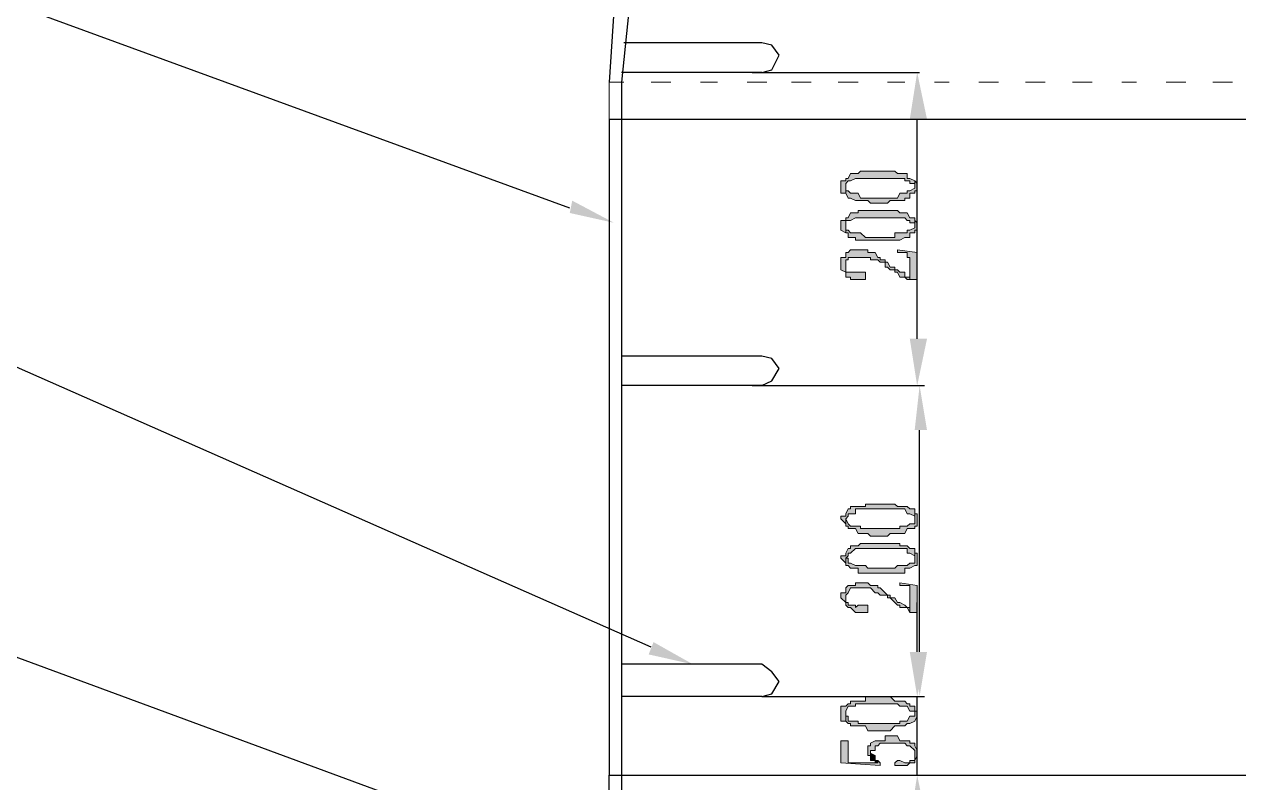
# Model space of a CAD drawing. Header units: millimetres. Extents: x 20 to 821, y 1 to 1134.
# Drawn here: x 112.1 to 200.8, y 822 to 877.4 of the extents above; entities that cross this region are included whole.
import ezdxf

# ---------------------------------------------------------------- set-up
doc = ezdxf.new("R2010")
doc.units = ezdxf.units.MM
doc.layers.add('1', color=7, linetype='Continuous')

msp = doc.modelspace()

# ---------------------------------------------------------------- hatches: boundary and pattern name
h = msp.add_hatch(color=1)
h.dxf.hatch_style = 2
h.paths.add_polyline_path([(176.76, 870.441732), (178.02, 870.441732), (177.3, 873.861732)])
h = msp.add_hatch(color=0)
h.dxf.hatch_style = 2
h.paths.add_polyline_path([(171.72, 865.401732), (171.72, 865.041732), (172.08, 865.041732), (172.08, 865.761732), (172.26, 865.941732), (172.44, 865.941732), (172.8, 866.121732), (174.42, 866.121732), (174.6, 866.121732), (176.4, 866.121732), (176.4, 865.941732), (176.76, 865.941732), (176.76, 865.761732), (177.12, 865.761732), (177.12, 865.401732), (177.12, 865.941732), (176.76, 866.121732), (176.58, 866.121732), (176.58, 866.481732), (175.86, 866.481732), (175.68, 866.661732), (173.16, 866.661732), (172.98, 866.481732), (172.44, 866.481732), (172.26, 866.121732), (172.08, 866.121732), (172.08, 865.941732), (171.72, 865.941732), (171.72, 865.761732)])
h = msp.add_hatch(color=0)
h.dxf.hatch_style = 2
h.paths.add_polyline_path([(172.08, 865.041732), (172.26, 864.681732), (172.44, 864.681732), (172.8, 864.501732), (173.7, 864.501732), (173.88, 864.321732), (175.14, 864.321732), (175.32, 864.501732), (176.04, 864.501732), (176.4, 864.501732), (176.4, 864.681732), (176.76, 864.681732), (176.76, 865.041732), (177.12, 865.041732), (177.12, 865.221732), (177.3, 865.221732), (177.3, 865.401732), (177.3, 865.761732), (177.12, 865.941732), (177.12, 865.401732), (176.76, 865.221732), (176.58, 865.221732), (176.58, 865.041732), (176.04, 865.041732), (175.86, 864.681732), (173.16, 864.681732), (172.98, 865.041732), (172.44, 865.041732), (172.26, 865.221732), (172.08, 865.221732), (172.08, 865.401732)])
h = msp.add_hatch(color=1)
h.dxf.hatch_style = 2
h.paths.add_polyline_path([(152.1, 864.501732), (155.16, 862.881732), (151.92, 863.601732)])
h = msp.add_hatch(color=0)
h.dxf.hatch_style = 2
h.paths.add_polyline_path([(171.72, 862.521732), (171.72, 862.341732), (172.08, 862.161732), (172.08, 863.061732), (172.26, 863.061732), (172.44, 863.061732), (172.8, 863.241732), (174.42, 863.241732), (174.6, 863.241732), (176.4, 863.241732), (176.58, 863.061732), (176.76, 863.061732), (176.76, 862.881732), (177.12, 862.881732), (177.12, 862.521732), (177.12, 863.241732), (176.76, 863.241732), (176.58, 863.601732), (176.04, 863.601732), (175.86, 863.781732), (172.98, 863.781732), (172.98, 863.601732), (172.44, 863.601732), (172.26, 863.241732), (172.08, 863.241732), (172.08, 863.061732), (171.72, 863.061732), (171.72, 862.881732)])
h = msp.add_hatch(color=0)
h.dxf.hatch_style = 2
h.paths.add_polyline_path([(172.08, 862.161732), (172.26, 862.161732), (172.26, 861.801732), (172.8, 861.801732), (172.8, 861.621732), (176.04, 861.621732), (176.4, 861.801732), (176.76, 861.801732), (176.76, 862.161732), (177.12, 862.161732), (177.12, 862.341732), (177.3, 862.341732), (177.3, 862.521732), (177.3, 862.881732), (177.12, 863.061732), (177.12, 863.241732), (177.12, 862.521732), (176.76, 862.341732), (176.58, 862.341732), (176.58, 862.161732), (175.68, 862.161732), (175.68, 861.801732), (173.52, 861.801732), (173.16, 862.161732), (172.44, 862.161732), (172.26, 862.341732), (172.08, 862.341732), (172.08, 862.521732)])
h = msp.add_hatch(color=0)
h.dxf.hatch_style = 2
h.paths.add_polyline_path([(171.72, 859.641732), (171.72, 859.461732), (172.08, 859.281732), (172.08, 860.181732), (172.26, 860.181732), (172.26, 860.361732), (172.44, 860.361732), (173.88, 860.361732), (173.88, 860.181732), (174.42, 860.181732), (174.6, 860.001732), (174.96, 860.001732), (174.96, 859.641732), (175.14, 859.641732), (175.32, 859.461732), (175.68, 859.461732), (175.68, 859.281732), (175.86, 859.281732), (176.04, 858.921732), (176.4, 858.921732), (176.58, 858.741732), (176.76, 858.741732), (176.76, 858.921732), (176.4, 858.921732), (176.4, 859.281732), (176.04, 859.281732), (175.86, 859.461732), (175.68, 859.461732), (175.68, 859.641732), (175.32, 859.641732), (175.14, 860.001732), (174.96, 860.001732), (174.96, 860.181732), (174.6, 860.181732), (174.6, 860.361732), (174.42, 860.361732), (174.24, 860.721732), (173.7, 860.721732), (173.7, 860.901732), (172.44, 860.901732), (172.26, 860.721732), (172.08, 860.721732), (172.08, 860.361732), (171.72, 860.361732), (171.72, 860.181732)])
h = msp.add_hatch(color=0)
h.dxf.hatch_style = 2
h.paths.add_polyline_path([(175.86, 860.901732), (175.86, 860.721732), (176.04, 860.721732), (176.58, 860.721732), (176.58, 860.361732), (176.76, 860.361732), (176.76, 860.181732), (176.76, 858.741732), (177.3, 858.741732), (177.3, 860.721732)])
h = msp.add_hatch(color=0)
h.dxf.hatch_style = 2
h.paths.add_polyline_path([(172.08, 859.281732), (172.08, 858.921732), (172.26, 858.921732), (172.44, 858.921732), (172.44, 858.741732), (173.52, 858.741732), (173.52, 858.921732), (173.52, 859.281732), (173.16, 859.281732), (172.26, 859.281732), (172.08, 859.281732), (172.08, 859.461732), (172.08, 859.641732)])
h = msp.add_hatch(color=1)
h.dxf.hatch_style = 2
h.paths.add_polyline_path([(176.76, 854.421732), (178.02, 854.421732), (177.3, 851.001732)])
h = msp.add_hatch(color=1)
h.dxf.hatch_style = 2
h.paths.add_polyline_path([(177.12, 847.761732), (178.02, 847.761732), (177.48, 851.001732)])
h = msp.add_hatch(color=0)
h.dxf.hatch_style = 2
h.paths.add_polyline_path([(171.72, 841.281732), (172.08, 840.921732), (172.08, 840.741732), (172.08, 841.281732), (172.26, 841.461732), (172.26, 841.641732), (172.44, 841.641732), (172.8, 841.641732), (172.8, 842.001732), (174.6, 842.001732), (176.4, 842.001732), (176.58, 841.641732), (176.76, 841.641732), (177.12, 841.461732), (177.12, 841.281732), (177.12, 841.641732), (177.12, 842.001732), (176.76, 842.001732), (176.58, 842.181732), (175.86, 842.181732), (175.68, 842.361732), (173.52, 842.361732), (173.52, 842.181732), (172.44, 842.181732), (172.44, 842.001732), (172.26, 842.001732), (172.08, 841.641732), (172.08, 841.461732), (171.72, 841.461732)])
h = msp.add_hatch(color=0)
h.dxf.hatch_style = 2
h.paths.add_polyline_path([(172.08, 840.741732), (172.26, 840.741732), (172.26, 840.561732), (172.8, 840.561732), (172.98, 840.201732), (173.7, 840.201732), (173.88, 840.021732), (175.14, 840.021732), (175.32, 840.201732), (176.04, 840.201732), (176.4, 840.201732), (176.58, 840.561732), (177.12, 840.561732), (177.12, 840.741732), (177.3, 840.741732), (177.3, 840.921732), (177.3, 841.641732), (177.12, 841.641732), (177.12, 840.921732), (176.76, 840.921732), (176.58, 840.741732), (176.04, 840.741732), (176.04, 840.561732), (173.16, 840.561732), (173.16, 840.741732), (172.44, 840.741732), (172.26, 840.921732), (172.08, 841.281732)])
h = msp.add_hatch(color=0)
h.dxf.hatch_style = 2
h.paths.add_polyline_path([(171.72, 838.401732), (172.08, 838.041732), (172.08, 837.861732), (172.08, 838.401732), (172.26, 838.581732), (172.26, 838.761732), (172.44, 838.761732), (172.8, 839.121732), (174.6, 839.121732), (176.58, 839.121732), (176.58, 838.761732), (176.76, 838.761732), (177.12, 838.581732), (177.12, 838.401732), (177.12, 838.761732), (177.12, 839.121732), (176.76, 839.121732), (176.58, 839.301732), (176.04, 839.301732), (176.04, 839.481732), (173.16, 839.481732), (172.98, 839.301732), (172.44, 839.301732), (172.44, 839.121732), (172.26, 839.121732), (172.08, 838.761732), (172.08, 838.581732), (171.72, 838.581732)])
h = msp.add_hatch(color=0)
h.dxf.hatch_style = 2
h.paths.add_polyline_path([(172.08, 837.861732), (172.26, 837.861732), (172.44, 837.681732), (172.98, 837.681732), (172.98, 837.321732), (176.04, 837.321732), (176.4, 837.321732), (176.4, 837.681732), (176.58, 837.681732), (176.76, 837.681732), (177.12, 837.861732), (177.3, 837.861732), (177.3, 838.041732), (177.3, 838.761732), (177.12, 838.761732), (177.12, 838.041732), (176.76, 838.041732), (176.58, 837.861732), (175.86, 837.861732), (175.68, 837.681732), (173.7, 837.681732), (173.52, 837.861732), (172.8, 837.861732), (172.44, 838.041732), (172.26, 838.041732), (172.26, 838.401732), (172.08, 838.401732)])
h = msp.add_hatch(color=0)
h.dxf.hatch_style = 2
h.paths.add_polyline_path([(171.72, 835.521732), (172.08, 835.161732), (172.08, 834.981732), (172.08, 835.521732), (172.08, 835.701732), (172.26, 835.881732), (172.44, 836.241732), (173.88, 836.241732), (174.24, 835.881732), (174.42, 835.881732), (174.6, 835.701732), (175.14, 835.701732), (175.14, 835.521732), (175.32, 835.521732), (175.68, 835.161732), (175.86, 834.981732), (176.04, 834.981732), (176.04, 834.801732), (176.58, 834.801732), (176.76, 834.441732), (176.76, 834.801732), (176.58, 834.801732), (176.4, 834.981732), (176.04, 835.161732), (175.86, 835.161732), (175.68, 835.521732), (175.32, 835.521732), (175.32, 835.701732), (175.14, 835.701732), (174.96, 835.881732), (174.6, 836.241732), (174.42, 836.241732), (174.42, 836.421732), (173.88, 836.421732), (173.7, 836.601732), (172.8, 836.601732), (172.8, 836.421732), (172.26, 836.421732), (172.08, 836.241732), (172.08, 835.881732), (171.72, 835.881732)])
h = msp.add_hatch(color=0)
h.dxf.hatch_style = 2
h.paths.add_polyline_path([(176.04, 836.601732), (176.04, 836.421732), (176.4, 836.421732), (176.76, 836.421732), (176.76, 836.241732), (176.76, 834.441732), (177.3, 834.441732), (177.3, 836.421732)])
h = msp.add_hatch(color=0)
h.dxf.hatch_style = 2
h.paths.add_polyline_path([(172.08, 834.981732), (172.26, 834.801732), (172.44, 834.801732), (172.8, 834.441732), (173.7, 834.441732), (173.7, 834.801732), (173.7, 834.981732), (173.52, 834.981732), (172.98, 834.981732), (172.8, 834.801732), (172.8, 834.981732), (172.44, 834.981732), (172.26, 834.981732), (172.26, 835.161732), (172.08, 835.161732), (172.08, 835.521732)])
h = msp.add_hatch(color=1)
h.dxf.hatch_style = 2
h.paths.add_polyline_path([(158.04, 832.281732), (160.92, 830.661732), (157.68, 831.381732)])
h = msp.add_hatch(color=1)
h.dxf.hatch_style = 2
h.paths.add_polyline_path([(176.76, 831.561732), (178.02, 831.561732), (177.3, 828.321732)])
h = msp.add_hatch(color=1)
h.dxf.hatch_style = 2
h.paths.add_polyline_path([(177.12, 831.561732), (178.02, 831.561732), (177.48, 828.321732)])
h = msp.add_hatch(color=0)
h.dxf.hatch_style = 2
h.paths.add_polyline_path([(171.72, 827.061732), (171.72, 826.521732), (172.08, 826.521732), (172.08, 827.241732), (172.26, 827.601732), (172.8, 827.601732), (172.8, 827.781732), (174.42, 827.781732), (174.6, 827.781732), (175.86, 827.781732), (176.04, 827.601732), (176.58, 827.601732), (176.76, 827.241732), (177.12, 827.241732), (177.12, 827.061732), (177.12, 827.601732), (176.76, 827.601732), (176.76, 827.781732), (176.58, 827.781732), (176.4, 827.961732), (175.68, 827.961732), (175.32, 828.321732), (173.52, 828.321732), (173.52, 827.961732), (172.44, 827.961732), (172.44, 827.781732), (172.26, 827.781732), (172.08, 827.601732), (171.72, 827.601732), (171.72, 827.241732)])
h = msp.add_hatch(color=0)
h.dxf.hatch_style = 2
h.paths.add_polyline_path([(172.08, 826.521732), (172.26, 826.341732), (172.44, 826.341732), (172.44, 826.161732), (173.52, 826.161732), (173.7, 825.801732), (175.32, 825.801732), (175.68, 826.161732), (176.04, 826.161732), (176.4, 826.161732), (176.58, 826.341732), (176.76, 826.341732), (177.12, 826.521732), (177.3, 826.881732), (177.3, 827.241732), (177.12, 827.241732), (177.12, 827.601732), (177.12, 827.061732), (177.12, 826.881732), (176.76, 826.881732), (176.58, 826.521732), (176.04, 826.521732), (176.04, 826.341732), (172.98, 826.341732), (172.98, 826.521732), (172.26, 826.521732), (172.26, 826.881732), (172.08, 826.881732), (172.08, 827.061732)])
h = msp.add_hatch(color=0)
h.dxf.hatch_style = 2
h.paths.add_polyline_path([(171.72, 825.081732), (171.72, 823.461732), (174.6, 823.281732), (174.6, 823.461732), (174.42, 823.641732), (174.42, 823.461732), (172.26, 823.461732), (172.26, 825.081732)])
h = msp.add_hatch(color=0)
h.dxf.hatch_style = 2
h.paths.add_polyline_path([(173.7, 824.361732), (173.7, 824.001732), (173.88, 824.001732), (173.88, 823.641732), (173.88, 824.181732), (173.88, 824.361732), (174.24, 824.361732), (174.24, 824.721732), (174.42, 824.721732), (174.6, 824.901732), (176.4, 824.901732), (176.58, 824.721732), (176.76, 824.721732), (177.12, 824.361732), (177.12, 823.641732), (177.3, 824.001732), (177.3, 824.361732), (177.12, 824.721732), (177.12, 824.901732), (176.76, 824.901732), (176.76, 825.081732), (176.58, 825.081732), (176.04, 825.081732), (175.86, 825.441732), (174.96, 825.441732), (174.96, 825.081732), (174.24, 825.081732), (173.88, 824.901732), (173.88, 824.721732), (173.7, 824.721732)])
h = msp.add_hatch(color=0)
h.dxf.hatch_style = 2
h.paths.add_polyline_path([(173.88, 823.641732), (174.24, 823.641732), (174.24, 823.461732), (174.42, 823.461732), (174.42, 823.641732), (174.24, 823.641732), (174.24, 824.001732), (173.88, 824.181732)])
h = msp.add_hatch(color=0)
h.dxf.hatch_style = 2
h.paths.add_polyline_path([(175.68, 823.461732), (175.68, 823.281732), (175.86, 823.281732), (176.58, 823.281732), (176.76, 823.461732), (177.12, 823.461732), (177.12, 823.641732), (177.12, 824.181732), (177.12, 824.001732), (177.12, 823.641732), (176.76, 823.641732), (176.76, 823.461732), (176.58, 823.461732), (176.4, 823.461732), (176.04, 823.641732), (175.86, 823.641732)])
h = msp.add_hatch(color=1)
h.dxf.hatch_style = 2
h.paths.add_polyline_path([(176.76, 819.141732), (178.02, 819.141732), (177.3, 822.561732)])

# ---------------------------------------------------------------- linework, layer by layer
at = {"layer": '1', "color": 0, "lineweight": 25}
for points in [[(159.3, 889.521732), (156.6, 884.121732), (155.16, 878.721732), (154.8, 873.141732)], [(159.84, 888.261732), (157.68, 883.401732), (156.24, 878.361732), (155.7, 873.141732)], [(165.96, 876.021732), (155.88, 876.021732)], [(165.96, 873.861732), (166.68, 874.041732), (167.22, 875.121732), (166.68, 875.841732), (165.96, 876.021732)], [(165.96, 873.861732), (155.7, 873.861732)], [(155.7, 873.141732), (155.7, 819.681732)], [(154.8, 870.441732), (384.66, 870.441732)], [(154.8, 870.441732), (154.8, 822.561732)], [(165.96, 853.161732), (155.7, 853.161732)], [(165.96, 851.001732), (166.68, 851.361732), (167.22, 852.261732), (166.68, 852.981732), (165.96, 853.161732)], [(165.96, 851.001732), (155.7, 851.001732)], [(165.96, 830.661732), (155.7, 830.661732)], [(165.96, 828.321732), (166.68, 828.501732), (167.22, 829.401732), (166.68, 830.121732), (165.96, 830.661732)], [(165.96, 828.321732), (155.7, 828.321732)], [(154.8, 822.561732), (266.58, 822.561732)], [(154.8, 819.681732), (154.8, 822.561732)]]:
    msp.add_lwpolyline(points, dxfattribs=at)
at = {"layer": '1', "color": 1, "lineweight": 25}
for points in [[(151.92, 863.961732), (95.76, 884.481732), (79.38, 884.481732)], [(165.24, 873.861732), (177.48, 873.861732)], [(177.3, 854.421732), (177.3, 870.441732)], [(155.7, 864.321732), (155.7, 863.601732)], [(157.86, 831.921732), (95.76, 859.281732), (79.38, 859.281732)], [(165.24, 851.001732), (177.48, 851.001732)], [(172.98, 851.001732), (177.84, 851.001732)], [(177.48, 831.561732), (177.48, 847.761732)], [(151.92, 816.261732), (95.76, 836.961732), (79.38, 836.961732)], [(177.3, 831.561732), (177.3, 835.161732)], [(165.96, 828.321732), (177.48, 828.321732)], [(165.96, 828.321732), (177.84, 828.321732)], [(177.3, 822.561732), (177.3, 828.321732)], [(165.96, 822.561732), (177.48, 822.561732)]]:
    msp.add_lwpolyline(points, dxfattribs=at)
at = {"layer": '1', "color": 254, "lineweight": 5}
for points in [[(154.8, 873.141732), (155.88, 873.141732)], [(154.8, 873.141732), (155.7, 873.141732)], [(154.8, 873.141732), (154.8, 870.441732)], [(157.86, 873.141732), (159.3, 873.141732)], [(161.46, 873.141732), (162.72, 873.141732)], [(164.88, 873.141732), (166.32, 873.141732)], [(168.12, 873.141732), (169.56, 873.141732)], [(171.54, 873.141732), (172.98, 873.141732)], [(175.14, 873.141732), (176.4, 873.141732)], [(178.56, 873.141732), (179.64, 873.141732)], [(181.8, 873.141732), (183.24, 873.141732)], [(185.22, 873.141732), (186.66, 873.141732)], [(188.64, 873.141732), (190.08, 873.141732)], [(192.24, 873.141732), (193.32, 873.141732)], [(195.48, 873.141732), (196.92, 873.141732)], [(198.9, 873.141732), (200.34, 873.141732)]]:
    msp.add_lwpolyline(points, dxfattribs=at)
at = {"layer": '1', "color": 0, "lineweight": 5}
for points in [[(171.72, 865.401732), (171.72, 865.041732), (172.08, 865.041732), (172.08, 865.761732), (172.26, 865.941732), (172.44, 865.941732), (172.8, 866.121732), (174.42, 866.121732), (174.6, 866.121732), (176.4, 866.121732), (176.4, 865.941732), (176.76, 865.941732), (176.76, 865.761732), (177.12, 865.761732), (177.12, 865.401732), (177.12, 865.941732), (176.76, 866.121732), (176.58, 866.121732), (176.58, 866.481732), (175.86, 866.481732), (175.68, 866.661732), (173.16, 866.661732), (172.98, 866.481732), (172.44, 866.481732), (172.26, 866.121732), (172.08, 866.121732), (172.08, 865.941732), (171.72, 865.941732), (171.72, 865.761732), (171.72, 865.401732)], [(172.08, 865.041732), (172.26, 864.681732), (172.44, 864.681732), (172.8, 864.501732), (173.7, 864.501732), (173.88, 864.321732), (175.14, 864.321732), (175.32, 864.501732), (176.04, 864.501732), (176.04, 864.501732), (176.4, 864.501732), (176.4, 864.681732), (176.76, 864.681732), (176.76, 865.041732), (177.12, 865.041732), (177.12, 865.221732), (177.3, 865.221732), (177.3, 865.401732), (177.3, 865.761732), (177.12, 865.941732), (177.12, 865.401732), (176.76, 865.221732), (176.58, 865.221732), (176.58, 865.041732), (176.04, 865.041732), (175.86, 864.681732), (173.16, 864.681732), (172.98, 865.041732), (172.44, 865.041732), (172.26, 865.221732), (172.08, 865.221732), (172.08, 865.401732), (172.08, 865.041732)], [(171.72, 862.521732), (171.72, 862.341732), (172.08, 862.161732), (172.08, 863.061732), (172.26, 863.061732), (172.44, 863.061732), (172.8, 863.241732), (174.42, 863.241732), (174.6, 863.241732), (176.4, 863.241732), (176.58, 863.061732), (176.76, 863.061732), (176.76, 862.881732), (177.12, 862.881732), (177.12, 862.521732), (177.12, 863.241732), (176.76, 863.241732), (176.58, 863.601732), (176.04, 863.601732), (175.86, 863.781732), (172.98, 863.781732), (172.98, 863.601732), (172.44, 863.601732), (172.26, 863.241732), (172.08, 863.241732), (172.08, 863.061732), (171.72, 863.061732), (171.72, 862.881732), (171.72, 862.521732)], [(172.08, 862.161732), (172.26, 862.161732), (172.26, 861.801732), (172.8, 861.801732), (172.8, 861.621732), (176.04, 861.621732), (176.04, 861.621732), (176.4, 861.801732), (176.76, 861.801732), (176.76, 862.161732), (177.12, 862.161732), (177.12, 862.341732), (177.3, 862.341732), (177.3, 862.521732), (177.3, 862.881732), (177.12, 863.061732), (177.12, 863.241732), (177.12, 862.521732), (176.76, 862.341732), (176.58, 862.341732), (176.58, 862.161732), (175.68, 862.161732), (175.68, 861.801732), (173.52, 861.801732), (173.16, 862.161732), (172.44, 862.161732), (172.26, 862.341732), (172.08, 862.341732), (172.08, 862.521732), (172.08, 862.161732)], [(171.72, 859.641732), (171.72, 859.461732), (172.08, 859.281732), (172.08, 860.181732), (172.26, 860.181732), (172.26, 860.361732), (172.44, 860.361732), (173.88, 860.361732), (173.88, 860.181732), (174.42, 860.181732), (174.42, 860.181732), (174.6, 860.001732), (174.96, 860.001732), (174.96, 859.641732), (175.14, 859.641732), (175.32, 859.461732), (175.68, 859.461732), (175.68, 859.281732), (175.86, 859.281732), (176.04, 858.921732), (176.4, 858.921732), (176.58, 858.741732), (176.76, 858.741732), (176.76, 858.921732), (176.4, 858.921732), (176.4, 859.281732), (176.04, 859.281732), (175.86, 859.461732), (175.68, 859.461732), (175.68, 859.641732), (175.32, 859.641732), (175.14, 860.001732), (174.96, 860.001732), (174.96, 860.181732), (174.6, 860.181732), (174.6, 860.361732), (174.42, 860.361732), (174.24, 860.721732), (173.7, 860.721732), (173.7, 860.901732), (172.44, 860.901732), (172.26, 860.721732), (172.08, 860.721732), (172.08, 860.361732), (171.72, 860.361732), (171.72, 860.181732), (171.72, 859.641732)], [(175.86, 860.901732), (175.86, 860.721732), (176.04, 860.721732), (176.58, 860.721732), (176.58, 860.361732), (176.76, 860.361732), (176.76, 860.181732), (176.76, 858.741732), (177.3, 858.741732), (177.3, 860.721732), (175.86, 860.901732)], [(172.08, 859.281732), (172.08, 858.921732), (172.26, 858.921732), (172.44, 858.921732), (172.44, 858.741732), (173.52, 858.741732), (173.52, 858.921732), (173.52, 859.281732), (173.16, 859.281732), (172.26, 859.281732), (172.26, 859.281732), (172.08, 859.281732), (172.08, 859.461732), (172.08, 859.641732), (172.08, 859.281732)], [(171.72, 841.281732), (172.08, 840.921732), (172.08, 840.741732), (172.08, 841.281732), (172.26, 841.461732), (172.26, 841.641732), (172.44, 841.641732), (172.8, 841.641732), (172.8, 842.001732), (174.6, 842.001732), (174.6, 842.001732), (176.4, 842.001732), (176.58, 841.641732), (176.76, 841.641732), (177.12, 841.461732), (177.12, 841.281732), (177.12, 841.641732), (177.12, 842.001732), (176.76, 842.001732), (176.58, 842.181732), (175.86, 842.181732), (175.68, 842.361732), (173.52, 842.361732), (173.52, 842.181732), (172.44, 842.181732), (172.44, 842.001732), (172.26, 842.001732), (172.08, 841.641732), (172.08, 841.461732), (171.72, 841.461732), (171.72, 841.281732)], [(172.08, 840.741732), (172.26, 840.741732), (172.26, 840.561732), (172.8, 840.561732), (172.98, 840.201732), (173.7, 840.201732), (173.88, 840.021732), (175.14, 840.021732), (175.32, 840.201732), (176.04, 840.201732), (176.4, 840.201732), (176.58, 840.561732), (177.12, 840.561732), (177.12, 840.741732), (177.3, 840.741732), (177.3, 840.921732), (177.3, 841.641732), (177.12, 841.641732), (177.12, 840.921732), (176.76, 840.921732), (176.58, 840.741732), (176.04, 840.741732), (176.04, 840.561732), (173.16, 840.561732), (173.16, 840.741732), (172.44, 840.741732), (172.26, 840.921732), (172.08, 841.281732), (172.08, 840.741732)], [(171.72, 838.401732), (172.08, 838.041732), (172.08, 837.861732), (172.08, 838.401732), (172.26, 838.581732), (172.26, 838.761732), (172.44, 838.761732), (172.8, 839.121732), (174.6, 839.121732), (174.6, 839.121732), (176.58, 839.121732), (176.58, 838.761732), (176.76, 838.761732), (177.12, 838.581732), (177.12, 838.401732), (177.12, 838.761732), (177.12, 839.121732), (176.76, 839.121732), (176.58, 839.301732), (176.04, 839.301732), (176.04, 839.481732), (173.16, 839.481732), (172.98, 839.301732), (172.44, 839.301732), (172.44, 839.121732), (172.26, 839.121732), (172.08, 838.761732), (172.08, 838.581732), (171.72, 838.581732), (171.72, 838.401732)], [(172.08, 837.861732), (172.26, 837.861732), (172.44, 837.681732), (172.98, 837.681732), (172.98, 837.321732), (176.04, 837.321732), (176.4, 837.321732), (176.4, 837.681732), (176.58, 837.681732), (176.76, 837.681732), (177.12, 837.861732), (177.3, 837.861732), (177.3, 838.041732), (177.3, 838.761732), (177.12, 838.761732), (177.12, 838.041732), (176.76, 838.041732), (176.58, 837.861732), (175.86, 837.861732), (175.68, 837.681732), (173.7, 837.681732), (173.52, 837.861732), (172.8, 837.861732), (172.44, 838.041732), (172.26, 838.041732), (172.26, 838.401732), (172.08, 838.401732), (172.08, 837.861732)], [(171.72, 835.521732), (172.08, 835.161732), (172.08, 834.981732), (172.08, 835.521732), (172.08, 835.701732), (172.26, 835.881732), (172.44, 836.241732), (173.88, 836.241732), (174.24, 835.881732), (174.42, 835.881732), (174.6, 835.701732), (175.14, 835.701732), (175.14, 835.521732), (175.32, 835.521732), (175.68, 835.161732), (175.86, 834.981732), (176.04, 834.981732), (176.04, 834.801732), (176.58, 834.801732), (176.76, 834.441732), (176.76, 834.801732), (176.58, 834.801732), (176.4, 834.981732), (176.04, 835.161732), (175.86, 835.161732), (175.68, 835.521732), (175.32, 835.521732), (175.32, 835.701732), (175.14, 835.701732), (174.96, 835.881732), (174.6, 836.241732), (174.42, 836.241732), (174.42, 836.421732), (173.88, 836.421732), (173.7, 836.601732), (172.8, 836.601732), (172.8, 836.421732), (172.26, 836.421732), (172.08, 836.241732), (172.08, 835.881732), (171.72, 835.881732), (171.72, 835.521732)], [(176.04, 836.601732), (176.04, 836.421732), (176.4, 836.421732), (176.76, 836.421732), (176.76, 836.241732), (176.76, 834.441732), (177.3, 834.441732), (177.3, 836.421732), (176.04, 836.601732)], [(172.08, 834.981732), (172.26, 834.801732), (172.44, 834.801732), (172.8, 834.441732), (173.7, 834.441732), (173.7, 834.801732), (173.7, 834.981732), (173.52, 834.981732), (172.98, 834.981732), (172.8, 834.801732), (172.8, 834.981732), (172.44, 834.981732), (172.44, 834.981732), (172.26, 834.981732), (172.26, 835.161732), (172.08, 835.161732), (172.08, 835.521732), (172.08, 834.981732)], [(171.72, 827.061732), (171.72, 826.521732), (172.08, 826.521732), (172.08, 827.241732), (172.26, 827.601732), (172.8, 827.601732), (172.8, 827.781732), (174.42, 827.781732), (174.6, 827.781732), (175.86, 827.781732), (176.04, 827.601732), (176.58, 827.601732), (176.76, 827.241732), (177.12, 827.241732), (177.12, 827.061732), (177.12, 827.601732), (176.76, 827.601732), (176.76, 827.781732), (176.58, 827.781732), (176.4, 827.961732), (175.68, 827.961732), (175.32, 828.321732), (173.52, 828.321732), (173.52, 827.961732), (172.44, 827.961732), (172.44, 827.781732), (172.26, 827.781732), (172.08, 827.601732), (171.72, 827.601732), (171.72, 827.241732), (171.72, 827.061732)], [(172.08, 826.521732), (172.26, 826.341732), (172.44, 826.341732), (172.44, 826.161732), (173.52, 826.161732), (173.7, 825.801732), (175.32, 825.801732), (175.68, 826.161732), (176.04, 826.161732), (176.04, 826.161732), (176.4, 826.161732), (176.58, 826.341732), (176.76, 826.341732), (177.12, 826.521732), (177.3, 826.881732), (177.3, 827.241732), (177.12, 827.241732), (177.12, 827.601732), (177.12, 827.061732), (177.12, 826.881732), (176.76, 826.881732), (176.58, 826.521732), (176.04, 826.521732), (176.04, 826.341732), (172.98, 826.341732), (172.98, 826.521732), (172.26, 826.521732), (172.26, 826.881732), (172.08, 826.881732), (172.08, 827.061732), (172.08, 826.521732)], [(171.72, 825.081732), (171.72, 823.461732), (174.6, 823.281732), (174.6, 823.461732), (174.42, 823.641732), (174.42, 823.461732), (172.26, 823.461732), (172.26, 825.081732), (171.72, 825.081732)], [(173.7, 824.361732), (173.7, 824.001732), (173.88, 824.001732), (173.88, 823.641732), (173.88, 824.181732), (173.88, 824.361732), (174.24, 824.361732), (174.24, 824.721732), (174.42, 824.721732), (174.6, 824.901732), (176.4, 824.901732), (176.58, 824.721732), (176.76, 824.721732), (177.12, 824.361732), (177.12, 823.641732), (177.3, 824.001732), (177.3, 824.361732), (177.12, 824.721732), (177.12, 824.901732), (176.76, 824.901732), (176.76, 825.081732), (176.58, 825.081732), (176.04, 825.081732), (175.86, 825.441732), (174.96, 825.441732), (174.96, 825.081732), (174.24, 825.081732), (173.88, 824.901732), (173.88, 824.721732), (173.7, 824.721732), (173.7, 824.361732)], [(173.88, 823.641732), (174.24, 823.641732), (174.24, 823.461732), (174.42, 823.461732), (174.42, 823.641732), (174.24, 823.641732), (174.24, 824.001732), (173.88, 824.181732), (173.88, 823.641732)], [(175.68, 823.461732), (175.68, 823.281732), (175.86, 823.281732), (176.58, 823.281732), (176.76, 823.461732), (177.12, 823.461732), (177.12, 823.641732), (177.12, 824.181732), (177.12, 824.001732), (177.12, 823.641732), (176.76, 823.641732), (176.76, 823.461732), (176.58, 823.461732), (176.4, 823.461732), (176.4, 823.461732), (176.04, 823.641732), (175.86, 823.641732), (175.68, 823.461732)]]:
    msp.add_lwpolyline(points, dxfattribs=at)

doc.saveas('drawing.dxf')
